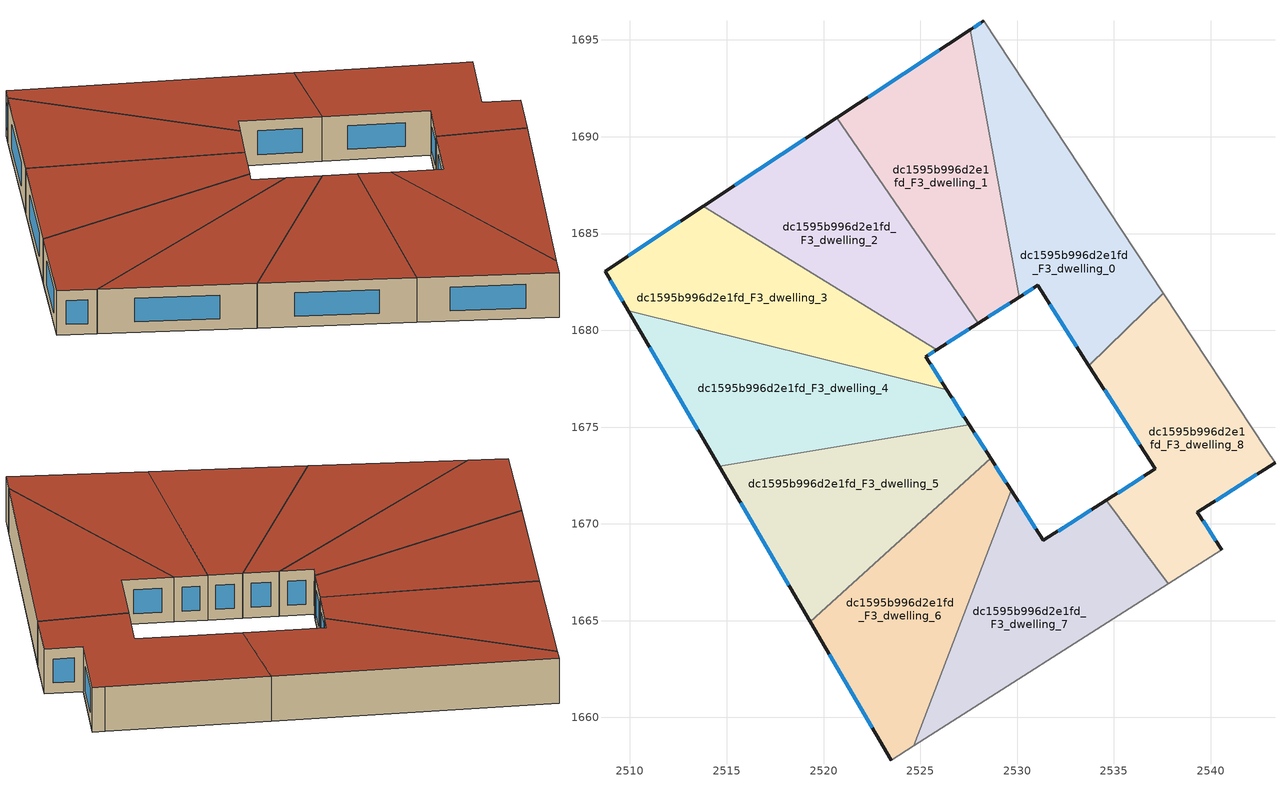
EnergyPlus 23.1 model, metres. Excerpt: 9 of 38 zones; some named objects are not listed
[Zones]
dc1595b996d2e1fd_F3_dwelling_0
 floor to dc1595b996d2e1fd_F2_dwelling_0 (EU_floor_Construction): 2528.28,1696 2537.55,1681.93 2533.71,1678.18 2531.06,1682.32 2530.11,1681.72 2527.59,1695.54 z9
 wall outside (EU_wall_Construction): 2530.11,1681.72 2531.06,1682.32 2533.71,1678.18 / 2528.28,1696 2527.59,1695.54 z9:12
 wall to dc1595b996d2e1fd_F3_dwelling_8 (EU_wall_Construction): 2533.71,1678.18 2537.55,1681.93 z9:12
 wall to dc1595b996d2e1fd_F3_dwelling_1 (EU_wall_Construction): 2527.59,1695.54 2530.11,1681.72 z9:12
 wall adiabatic (EU_wall_Construction): 2537.55,1681.93 2528.28,1696 z9:12
 window (EU_Window_Construction): 2531.68,1681.35 2533.09,1679.15 / 2530.33,1681.86 2530.83,1682.18 / 2528.12,1695.89 2527.75,1695.65 z9.7:11.3
 roof outside (EU_roof_Construction): 2537.55,1681.93 2528.28,1696 2527.59,1695.54 2530.11,1681.72 2531.06,1682.32 2533.71,1678.18 z12
dc1595b996d2e1fd_F3_dwelling_1
 floor to dc1595b996d2e1fd_F2_dwelling_1 (EU_floor_Construction): 2527.59,1695.54 2530.11,1681.72 2528,1680.37 2520.69,1690.98 z9
 wall outside (EU_wall_Construction): 2528,1680.37 2530.11,1681.72 / 2527.59,1695.54 2520.69,1690.98 z9:12
 wall to dc1595b996d2e1fd_F3_dwelling_2 (EU_wall_Construction): 2520.69,1690.98 2528,1680.37 z9:12
 window (EU_Window_Construction): 2528.5,1680.69 2529.62,1681.4 / 2525.97,1694.47 2522.31,1692.05 z9.7:11.3
 roof outside (EU_roof_Construction): 2530.11,1681.72 2527.59,1695.54 2520.69,1690.98 2528,1680.37 z12
dc1595b996d2e1fd_F3_dwelling_2
 floor to dc1595b996d2e1fd_F2_dwelling_2 (EU_floor_Construction): 2520.69,1690.98 2528,1680.37 2525.86,1679.01 2513.78,1686.41 z9
 wall outside (EU_wall_Construction): 2525.86,1679.01 2528,1680.37 / 2520.69,1690.98 2513.78,1686.41 z9:12
 wall to dc1595b996d2e1fd_F3_dwelling_3 (EU_wall_Construction): 2513.78,1686.41 2525.86,1679.01 z9:12
 window (EU_Window_Construction): 2526.36,1679.33 2527.5,1680.05 / 2519.06,1689.91 2515.4,1687.48 z9.7:11.3
 roof outside (EU_roof_Construction): 2528,1680.37 2520.69,1690.98 2513.78,1686.41 2525.86,1679.01 z12
dc1595b996d2e1fd_F3_dwelling_3
 floor to dc1595b996d2e1fd_F2_dwelling_3 (EU_floor_Construction): 2525.86,1679.01 2525.28,1678.64 2526.37,1676.93 2509.91,1681.01 2508.71,1683.06 2513.78,1686.41 z9
 wall outside (EU_wall_Construction): 2526.37,1676.93 2525.28,1678.64 2525.86,1679.01 / 2513.78,1686.41 2508.71,1683.06 2509.91,1681.01 z9:12
 wall to dc1595b996d2e1fd_F3_dwelling_4 (EU_wall_Construction): 2509.91,1681.01 2526.37,1676.93 z9:12
 window (EU_Window_Construction): 2525.41,1678.72 2525.72,1678.92 / 2526.11,1677.33 2525.53,1678.24 / 2508.99,1682.58 2509.63,1681.49 / 2512.59,1685.62 2509.9,1683.85 z9.7:11.3
 roof outside (EU_roof_Construction): 2526.37,1676.93 2525.28,1678.64 2525.86,1679.01 2513.78,1686.41 2508.71,1683.06 2509.91,1681.01 z12
dc1595b996d2e1fd_F3_dwelling_4
 floor to dc1595b996d2e1fd_F2_dwelling_4 (EU_floor_Construction): 2526.37,1676.93 2527.53,1675.12 2514.61,1672.97 2509.91,1681.01 z9
 wall outside (EU_wall_Construction): 2527.53,1675.12 2526.37,1676.93 / 2509.91,1681.01 2514.61,1672.97 z9:12
 wall to dc1595b996d2e1fd_F3_dwelling_5 (EU_wall_Construction): 2514.61,1672.97 2527.53,1675.12 z9:12
 window (EU_Window_Construction): 2527.26,1675.55 2526.64,1676.51 / 2511.01,1679.12 2513.51,1674.86 z9.7:11.3
 roof outside (EU_roof_Construction): 2527.53,1675.12 2526.37,1676.93 2509.91,1681.01 2514.61,1672.97 z12
dc1595b996d2e1fd_F3_dwelling_5
 floor to dc1595b996d2e1fd_F2_dwelling_5 (EU_floor_Construction): 2527.53,1675.12 2528.63,1673.4 2519.3,1664.95 2514.61,1672.97 z9
 wall outside (EU_wall_Construction): 2528.63,1673.4 2527.53,1675.12 / 2514.61,1672.97 2519.3,1664.95 z9:12
 wall to dc1595b996d2e1fd_F3_dwelling_6 (EU_wall_Construction): 2519.3,1664.95 2528.63,1673.4 z9:12
 window (EU_Window_Construction): 2528.37,1673.8 2527.79,1674.72 / 2515.71,1671.09 2518.2,1666.84 z9.7:11.3
 roof outside (EU_roof_Construction): 2528.63,1673.4 2527.53,1675.12 2514.61,1672.97 2519.3,1664.95 z12
dc1595b996d2e1fd_F3_dwelling_6
 floor to dc1595b996d2e1fd_F2_dwelling_6 (EU_floor_Construction): 2528.63,1673.4 2529.69,1671.75 2524.67,1658.53 2523.49,1657.79 2519.3,1664.95 z9
 wall outside (EU_wall_Construction): 2529.69,1671.75 2528.63,1673.4 / 2519.3,1664.95 2523.49,1657.79 z9:12
 wall to dc1595b996d2e1fd_F3_dwelling_7 (EU_wall_Construction): 2524.67,1658.53 2529.69,1671.75 z9:12
 wall adiabatic (EU_wall_Construction): 2523.49,1657.79 2524.67,1658.53 z9:12
 window (EU_Window_Construction): 2529.44,1672.13 2528.88,1673.01 / 2520.29,1663.27 2522.51,1659.47 z9.7:11.3
 roof outside (EU_roof_Construction): 2524.67,1658.53 2529.69,1671.75 2528.63,1673.4 2519.3,1664.95 2523.49,1657.79 z12
dc1595b996d2e1fd_F3_dwelling_7
 floor to dc1595b996d2e1fd_F2_dwelling_7 (EU_floor_Construction): 2534.59,1671.21 2537.81,1666.92 2524.67,1658.53 2529.69,1671.75 2531.36,1669.14 z9
 wall outside (EU_wall_Construction): 2534.59,1671.21 2531.36,1669.14 2529.69,1671.75 z9:12
 wall to dc1595b996d2e1fd_F3_dwelling_8 (EU_wall_Construction): 2537.81,1666.92 2534.59,1671.21 z9:12
 wall adiabatic (EU_wall_Construction): 2524.67,1658.53 2537.81,1666.92 z9:12
 window (EU_Window_Construction): 2530.96,1669.76 2530.08,1671.14 / 2533.83,1670.73 2532.12,1669.63 z9.7:11.3
 roof outside (EU_roof_Construction): 2537.81,1666.92 2534.59,1671.21 2531.36,1669.14 2529.69,1671.75 2524.67,1658.53 z12
dc1595b996d2e1fd_F3_dwelling_8
 floor to dc1595b996d2e1fd_F2_dwelling_8 (EU_floor_Construction): 2537.55,1681.93 2542.9,1673.81 2543.32,1673.16 2539.31,1670.61 2540.56,1668.67 2537.81,1666.92 2534.59,1671.21 2537.14,1672.84 2533.71,1678.18 z9
 wall outside (EU_wall_Construction): 2540.56,1668.67 2539.31,1670.61 2543.32,1673.16 / 2533.71,1678.18 2537.14,1672.84 2534.59,1671.21 z9:12
 wall adiabatic (EU_wall_Construction): 2537.81,1666.92 2540.56,1668.67 / 2543.32,1673.16 2542.9,1673.81 2537.55,1681.93 z9:12
 window (EU_Window_Construction): 2540.27,1669.13 2539.61,1670.15 / 2536.54,1672.46 2535.19,1671.6 / 2534.52,1676.93 2536.33,1674.09 / 2540.25,1671.21 2542.38,1672.56 z9.7:11.3
 roof outside (EU_roof_Construction): 2540.56,1668.67 2539.31,1670.61 2543.32,1673.16 2542.9,1673.81 2537.55,1681.93 2533.71,1678.18 2537.14,1672.84 2534.59,1671.21 2537.81,1666.92 z12
[Building]
EU S2 Campaign: North Axis=0; Terrain=City; Solar Distribution=FullExterior
[Site:Location]
Budapest.Ferenc.Liszt.Intl.AP: Latitude=47.437; Longitude=19.256; Time Zone=1; Elevation=185
[SizingPeriod:WeatherFileDays]
AnnualSizingPeriod: Begin Month=1; Begin Day of Month=1; End Month=12; End Day of Month=31; Day of Week for Start Day=Monday; Use Weather File Daylight Saving Period=No; Use Weather File Rain and Snow Indicators=No
[MATERIAL]
EU_InternalMass_Material: Roughness=MediumRough; Thickness=0.1; Conductivity=1; Density=1800; Specific Heat=900; Thermal Absorptance=0.9; Solar Absorptance=0.7; Visible Absorptance=0.7
[MATERIAL:NOMASS] Roughness=MediumRough; Thermal Absorptance=0.9; Solar Absorptance=0.7; Visible Absorptance=0.7
Name | Thermal Resistance
EU_wall_NoMass | 0.832559
EU_roof_NoMass | 1.39638
EU_floor_NoMass | 0.872794
[WINDOWMATERIAL:SIMPLEGLAZINGSYSTEM]
EU_Window_SimpleGlazing: UFactor=2.79869; Solar Heat Gain Coefficient=0.75; Visible Transmittance=0.75
[CONSTRUCTION]
EU_wall_Construction: EU_wall_NoMass
EU_roof_Construction: EU_roof_NoMass
EU_floor_Construction: EU_floor_NoMass
EU_Window_Construction: EU_Window_SimpleGlazing
EU_InternalMass_Construction: EU_InternalMass_Material
[ZONE] Type=1; Multiplier=1; Ceiling Height=autocalculate; Floor Area=autocalculate; Part of Total Floor Area=Yes
Name | Volume
dc1595b996d2e1fd_F3_dwelling_0 | 208.533
dc1595b996d2e1fd_F3_dwelling_1; dc1595b996d2e1fd_F3_dwelling_5 | 208.546
dc1595b996d2e1fd_F3_dwelling_2 | 208.553
dc1595b996d2e1fd_F3_dwelling_3 | 208.527
dc1595b996d2e1fd_F3_dwelling_4 | 208.562
dc1595b996d2e1fd_F3_dwelling_6 | 208.522
dc1595b996d2e1fd_F3_dwelling_7 | 208.532
dc1595b996d2e1fd_F3_dwelling_8 | 208.548
[INTERNALMASS] Construction=EU_InternalMass_Construction
Name | Zone or ZoneList | Surface Area
dc1595b996d2e1fd_F3_dwelling_0_EU_InternalMass | dc1595b996d2e1fd_F3_dwelling_0 | 69.5111
dc1595b996d2e1fd_F3_dwelling_1_EU_InternalMass | dc1595b996d2e1fd_F3_dwelling_1 | 69.5155
dc1595b996d2e1fd_F3_dwelling_2_EU_InternalMass | dc1595b996d2e1fd_F3_dwelling_2 | 69.5178
dc1595b996d2e1fd_F3_dwelling_3_EU_InternalMass | dc1595b996d2e1fd_F3_dwelling_3 | 69.509
dc1595b996d2e1fd_F3_dwelling_4_EU_InternalMass | dc1595b996d2e1fd_F3_dwelling_4 | 69.5208
dc1595b996d2e1fd_F3_dwelling_5_EU_InternalMass | dc1595b996d2e1fd_F3_dwelling_5 | 69.5153
dc1595b996d2e1fd_F3_dwelling_6_EU_InternalMass | dc1595b996d2e1fd_F3_dwelling_6 | 69.5075
dc1595b996d2e1fd_F3_dwelling_7_EU_InternalMass | dc1595b996d2e1fd_F3_dwelling_7 | 69.5105
dc1595b996d2e1fd_F3_dwelling_8_EU_InternalMass | dc1595b996d2e1fd_F3_dwelling_8 | 69.5159
[OTHEREQUIPMENT] Fuel Type=Electricity; Design Level Calculation Method=Watts/Area; Power per Zone Floor Area=1; Fraction Latent=0; Fraction Radiant=0; Fraction Lost=0; Carbon Dioxide Generation Rate=0; EndUse Subcategory=EU_Step8_InternalGains
Name | Zone or ZoneList or Space or SpaceList | Schedule
EU_Step8_InternalGain_dc1595b996d2e1fd_F3_dwelling_0_f000 | dc1595b996d2e1fd_F3_dwelling_0 | EU_Step8_GainSchedule_dc1595b996d2e1fd_F3_dwelling_0_f000
EU_Step8_InternalGain_dc1595b996d2e1fd_F3_dwelling_1_f000 | dc1595b996d2e1fd_F3_dwelling_1 | EU_Step8_GainSchedule_dc1595b996d2e1fd_F3_dwelling_1_f000
EU_Step8_InternalGain_dc1595b996d2e1fd_F3_dwelling_2_f000 | dc1595b996d2e1fd_F3_dwelling_2 | EU_Step8_GainSchedule_dc1595b996d2e1fd_F3_dwelling_2_f000
EU_Step8_InternalGain_dc1595b996d2e1fd_F3_dwelling_3_f000 | dc1595b996d2e1fd_F3_dwelling_3 | EU_Step8_GainSchedule_dc1595b996d2e1fd_F3_dwelling_3_f000
EU_Step8_InternalGain_dc1595b996d2e1fd_F3_dwelling_4_f000 | dc1595b996d2e1fd_F3_dwelling_4 | EU_Step8_GainSchedule_dc1595b996d2e1fd_F3_dwelling_4_f000
EU_Step8_InternalGain_dc1595b996d2e1fd_F3_dwelling_5_f000 | dc1595b996d2e1fd_F3_dwelling_5 | EU_Step8_GainSchedule_dc1595b996d2e1fd_F3_dwelling_5_f000
EU_Step8_InternalGain_dc1595b996d2e1fd_F3_dwelling_6_f000 | dc1595b996d2e1fd_F3_dwelling_6 | EU_Step8_GainSchedule_dc1595b996d2e1fd_F3_dwelling_6_f000
EU_Step8_InternalGain_dc1595b996d2e1fd_F3_dwelling_7_f000 | dc1595b996d2e1fd_F3_dwelling_7 | EU_Step8_GainSchedule_dc1595b996d2e1fd_F3_dwelling_7_f000
EU_Step8_InternalGain_dc1595b996d2e1fd_F3_dwelling_8_f000 | dc1595b996d2e1fd_F3_dwelling_8 | EU_Step8_GainSchedule_dc1595b996d2e1fd_F3_dwelling_8_f000
[ZONEVENTILATION:DESIGNFLOWRATE] Schedule=EU_AlwaysOn; Design Flow Rate Calculation Method=AirChanges/Hour; Air Changes per Hour=0.475469; Ventilation Type=Natural; Fan Pressure Rise=0; Fan Total Efficiency=1; Constant Term Coefficient=1; Temperature Term Coefficient=0; Velocity Term Coefficient=0; Velocity Squared Term Coefficient=0; Minimum Indoor Temperature=-100; Maximum Indoor Temperature=100; Delta Temperature=-100; Minimum Outdoor Temperature=-100; Maximum Outdoor Temperature=100; Maximum Wind Speed=40
Name | Zone or ZoneList or Space or SpaceList
EU_ConstantAir_dc1595b996d2e1fd_F3_dwelling_0 | dc1595b996d2e1fd_F3_dwelling_0
EU_ConstantAir_dc1595b996d2e1fd_F3_dwelling_1 | dc1595b996d2e1fd_F3_dwelling_1
EU_ConstantAir_dc1595b996d2e1fd_F3_dwelling_2 | dc1595b996d2e1fd_F3_dwelling_2
EU_ConstantAir_dc1595b996d2e1fd_F3_dwelling_3 | dc1595b996d2e1fd_F3_dwelling_3
EU_ConstantAir_dc1595b996d2e1fd_F3_dwelling_4 | dc1595b996d2e1fd_F3_dwelling_4
EU_ConstantAir_dc1595b996d2e1fd_F3_dwelling_5 | dc1595b996d2e1fd_F3_dwelling_5
EU_ConstantAir_dc1595b996d2e1fd_F3_dwelling_6 | dc1595b996d2e1fd_F3_dwelling_6
EU_ConstantAir_dc1595b996d2e1fd_F3_dwelling_7 | dc1595b996d2e1fd_F3_dwelling_7
EU_ConstantAir_dc1595b996d2e1fd_F3_dwelling_8 | dc1595b996d2e1fd_F3_dwelling_8
[HVACTEMPLATE:ZONE:IDEALLOADSAIRSYSTEM] System Availability Schedule=EU_AlwaysOn; Maximum Heating Supply Air Temperature=50; Minimum Cooling Supply Air Temperature=13; Maximum Heating Supply Air Humidity Ratio=0.0156; Minimum Cooling Supply Air Humidity Ratio=0.0077; Heating Limit=NoLimit; Cooling Limit=NoLimit; Heating Availability Schedule=EU_AlwaysOn; Cooling Availability Schedule=EU_CoolingOff; Dehumidification Control Type=ConstantSensibleHeatRatio; Cooling Sensible Heat Ratio=0.7; Dehumidification Setpoint=60; Humidification Control Type=None; Humidification Setpoint=30; Outdoor Air Method=None; Outdoor Air Flow Rate per Person=0.00944; Outdoor Air Flow Rate per Zone Floor Area=0; Outdoor Air Flow Rate per Zone=0; Demand Controlled Ventilation Type=None; Outdoor Air Economizer Type=NoEconomizer; Heat Recovery Type=None; Sensible Heat Recovery Effectiveness=0.7; Latent Heat Recovery Effectiveness=0.65
Name | Template Thermostat
dc1595b996d2e1fd_F3_dwelling_0 | EU_HeatOnly_dc1595b996d2e1fd_F3_dwelling_0
dc1595b996d2e1fd_F3_dwelling_1 | EU_HeatOnly_dc1595b996d2e1fd_F3_dwelling_1
dc1595b996d2e1fd_F3_dwelling_2 | EU_HeatOnly_dc1595b996d2e1fd_F3_dwelling_2
dc1595b996d2e1fd_F3_dwelling_3 | EU_HeatOnly_dc1595b996d2e1fd_F3_dwelling_3
dc1595b996d2e1fd_F3_dwelling_4 | EU_HeatOnly_dc1595b996d2e1fd_F3_dwelling_4
dc1595b996d2e1fd_F3_dwelling_5 | EU_HeatOnly_dc1595b996d2e1fd_F3_dwelling_5
dc1595b996d2e1fd_F3_dwelling_6 | EU_HeatOnly_dc1595b996d2e1fd_F3_dwelling_6
dc1595b996d2e1fd_F3_dwelling_7 | EU_HeatOnly_dc1595b996d2e1fd_F3_dwelling_7
dc1595b996d2e1fd_F3_dwelling_8 | EU_HeatOnly_dc1595b996d2e1fd_F3_dwelling_8
[SIZING:ZONE] Zone Cooling Design Supply Air Temperature Input Method=SupplyAirTemperature; Zone Cooling Design Supply Air Temperature=13; Zone Heating Design Supply Air Temperature Input Method=SupplyAirTemperature; Zone Heating Design Supply Air Temperature=50; Zone Cooling Design Supply Air Humidity Ratio=0.008; Zone Heating Design Supply Air Humidity Ratio=0.008; Cooling Design Air Flow Method=DesignDay; Cooling Design Air Flow Rate=0; Cooling Minimum Air Flow per Zone Floor Area=0.000762; Cooling Minimum Air Flow=0; Cooling Minimum Air Flow Fraction=0.2; Heating Design Air Flow Method=DesignDay; Heating Design Air Flow Rate=0; Heating Maximum Air Flow per Zone Floor Area=0.002032; Heating Maximum Air Flow=0.141576; Heating Maximum Air Flow Fraction=0.3; Account for Dedicated Outdoor Air System=No; Dedicated Outdoor Air System Control Strategy=NeutralSupplyAir; Dedicated Outdoor Air Low Setpoint Temperature for Design=autosize; Dedicated Outdoor Air High Setpoint Temperature for Design=autosize; Zone Load Sizing Method=Sensible Load Only No Latent Load; Zone Latent Cooling Design Supply Air Humidity Ratio Input Method=HumidityRatioDifference; Zone Cooling Design Supply Air Humidity Ratio Difference=0.005; Zone Latent Heating Design Supply Air Humidity Ratio Input Method=HumidityRatioDifference; Zone Humidification Design Supply Air Humidity Ratio Difference=0.005
dc1595b996d2e1fd_F3_dwelling_0; dc1595b996d2e1fd_F3_dwelling_1; dc1595b996d2e1fd_F3_dwelling_2; dc1595b996d2e1fd_F3_dwelling_3; dc1595b996d2e1fd_F3_dwelling_4; dc1595b996d2e1fd_F3_dwelling_5; dc1595b996d2e1fd_F3_dwelling_6; dc1595b996d2e1fd_F3_dwelling_7; dc1595b996d2e1fd_F3_dwelling_8
[SCHEDULE:CONSTANT]
Name | Hourly Value
EU_AlwaysOn | 1
EU_CoolingOff | 0
[SCHEDULE:FILE] Column Number=1; Rows to Skip at Top=0; Number of Hours of Data=8760; Column Separator=Comma; Interpolate to Timestep=No; Minutes per Item=60; Adjust Schedule for Daylight Savings=Yes
Name | File
EU_Step8_GainSchedule_dc1595b996d2e1fd_F3_dwelling_0_f000 | ../../schedules/dc1595b996d2e1fd/dc1595b996d2e1fd_F3_dwelling_0_f000_gain.csv
EU_Step8_GainSchedule_dc1595b996d2e1fd_F3_dwelling_1_f000 | ../../schedules/dc1595b996d2e1fd/dc1595b996d2e1fd_F3_dwelling_1_f000_gain.csv
EU_Step8_GainSchedule_dc1595b996d2e1fd_F3_dwelling_2_f000 | ../../schedules/dc1595b996d2e1fd/dc1595b996d2e1fd_F3_dwelling_2_f000_gain.csv
EU_Step8_GainSchedule_dc1595b996d2e1fd_F3_dwelling_3_f000 | ../../schedules/dc1595b996d2e1fd/dc1595b996d2e1fd_F3_dwelling_3_f000_gain.csv
EU_Step8_GainSchedule_dc1595b996d2e1fd_F3_dwelling_4_f000 | ../../schedules/dc1595b996d2e1fd/dc1595b996d2e1fd_F3_dwelling_4_f000_gain.csv
EU_Step8_GainSchedule_dc1595b996d2e1fd_F3_dwelling_5_f000 | ../../schedules/dc1595b996d2e1fd/dc1595b996d2e1fd_F3_dwelling_5_f000_gain.csv
EU_Step8_GainSchedule_dc1595b996d2e1fd_F3_dwelling_6_f000 | ../../schedules/dc1595b996d2e1fd/dc1595b996d2e1fd_F3_dwelling_6_f000_gain.csv
EU_Step8_GainSchedule_dc1595b996d2e1fd_F3_dwelling_7_f000 | ../../schedules/dc1595b996d2e1fd/dc1595b996d2e1fd_F3_dwelling_7_f000_gain.csv
EU_Step8_GainSchedule_dc1595b996d2e1fd_F3_dwelling_8_f000 | ../../schedules/dc1595b996d2e1fd/dc1595b996d2e1fd_F3_dwelling_8_f000_gain.csv
